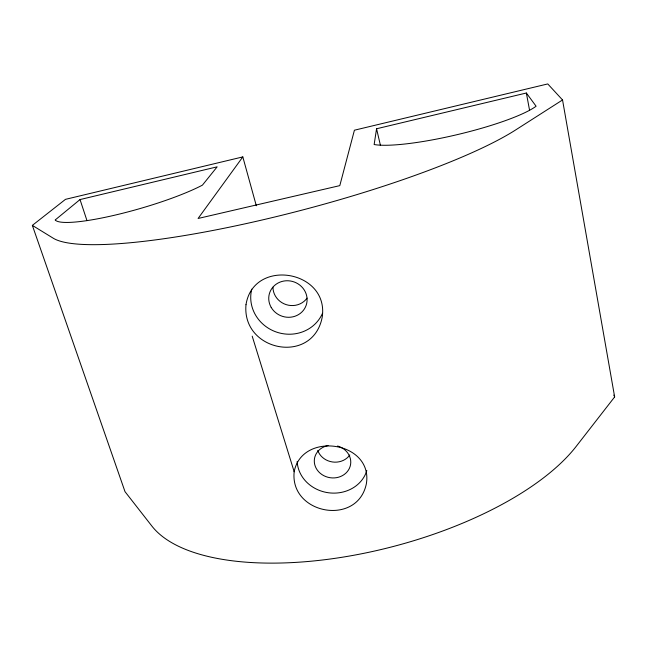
<?xml version="1.0" encoding="UTF-8"?>
<svg xmlns="http://www.w3.org/2000/svg" width="647" height="647" viewBox="0 0 647 647"><rect width="100%" height="100%" fill="white"/><g stroke="black" fill="none" stroke-linecap="round" stroke-linejoin="round"><path stroke-width="0.97" d="M294.175 471.752C289.605 514.203 357.548 526.779 366.364 483.762C373.376 441.391 301.971 430.797 294.175 471.752L252.201 336.157M376.562 128.769L374.144 144.532A89.181 14.841 -13.3 0 0 457.114 134.665A89.181 14.841 -13.3 0 0 536.096 106.221L526.359 93.006L376.562 128.769L380.452 145.446M242.819 156.906L198.079 218.476L339.804 185.624L354.419 130.201L547.766 83.932L562.542 99.961L614.65 396.935L576.129 446.47A231.65 98.312 -14.6 0 1 356.295 554.794A231.65 98.312 -14.6 0 1 151.859 526.043L125.008 491.663L32.35 225.382L65.493 199.341L242.819 156.906L256.317 205.762M80.026 199.567L55.165 219.988A84.757 13.587 -16.1 0 0 115.975 214.893A84.757 13.587 -16.1 0 0 202.406 185.155L217.166 166.829L80.026 199.567L86.981 220.627M562.542 99.961L515.578 129.99A253.875 43.389 -14.8 0 1 264.615 219.406A253.875 43.389 -14.8 0 1 53.151 238.153L32.35 225.382M613.825 395.091L614.65 396.935M526.359 93.006L529.497 109.893M322.489 313.302A37.477 35.286 18.3 0 1 276.544 332.097A37.477 35.286 18.3 0 1 251.756 289.16M366.825 470.547A35.512 31.727 8.9 0 1 328.652 492.788A35.512 31.727 8.9 0 1 297.183 461.4M337.58 445.993A18.286 16.329 8.9 0 1 347.285 471.655A18.286 16.329 8.9 0 1 317.418 470.264A18.286 16.329 8.9 0 1 328.086 445.557M349.809 454.954A17.752 15.949 8.9 0 1 332.501 461.974A17.752 15.949 8.9 0 1 317.766 450.409M307.05 298.13A18.706 17.679 18.6 0 1 286.192 304.632A18.706 17.679 18.6 0 1 272.953 287.203M245.997 304.697C241.646 351.515 312.913 365.369 322.214 317.176C329.283 270.284 253.47 257.441 245.997 304.697M271.214 307.438A19.297 18.165 18.2 0 0 304.438 308.878A19.297 18.165 18.2 0 0 288.109 280.766A19.297 18.165 18.2 0 0 271.214 307.438"/></g></svg>
